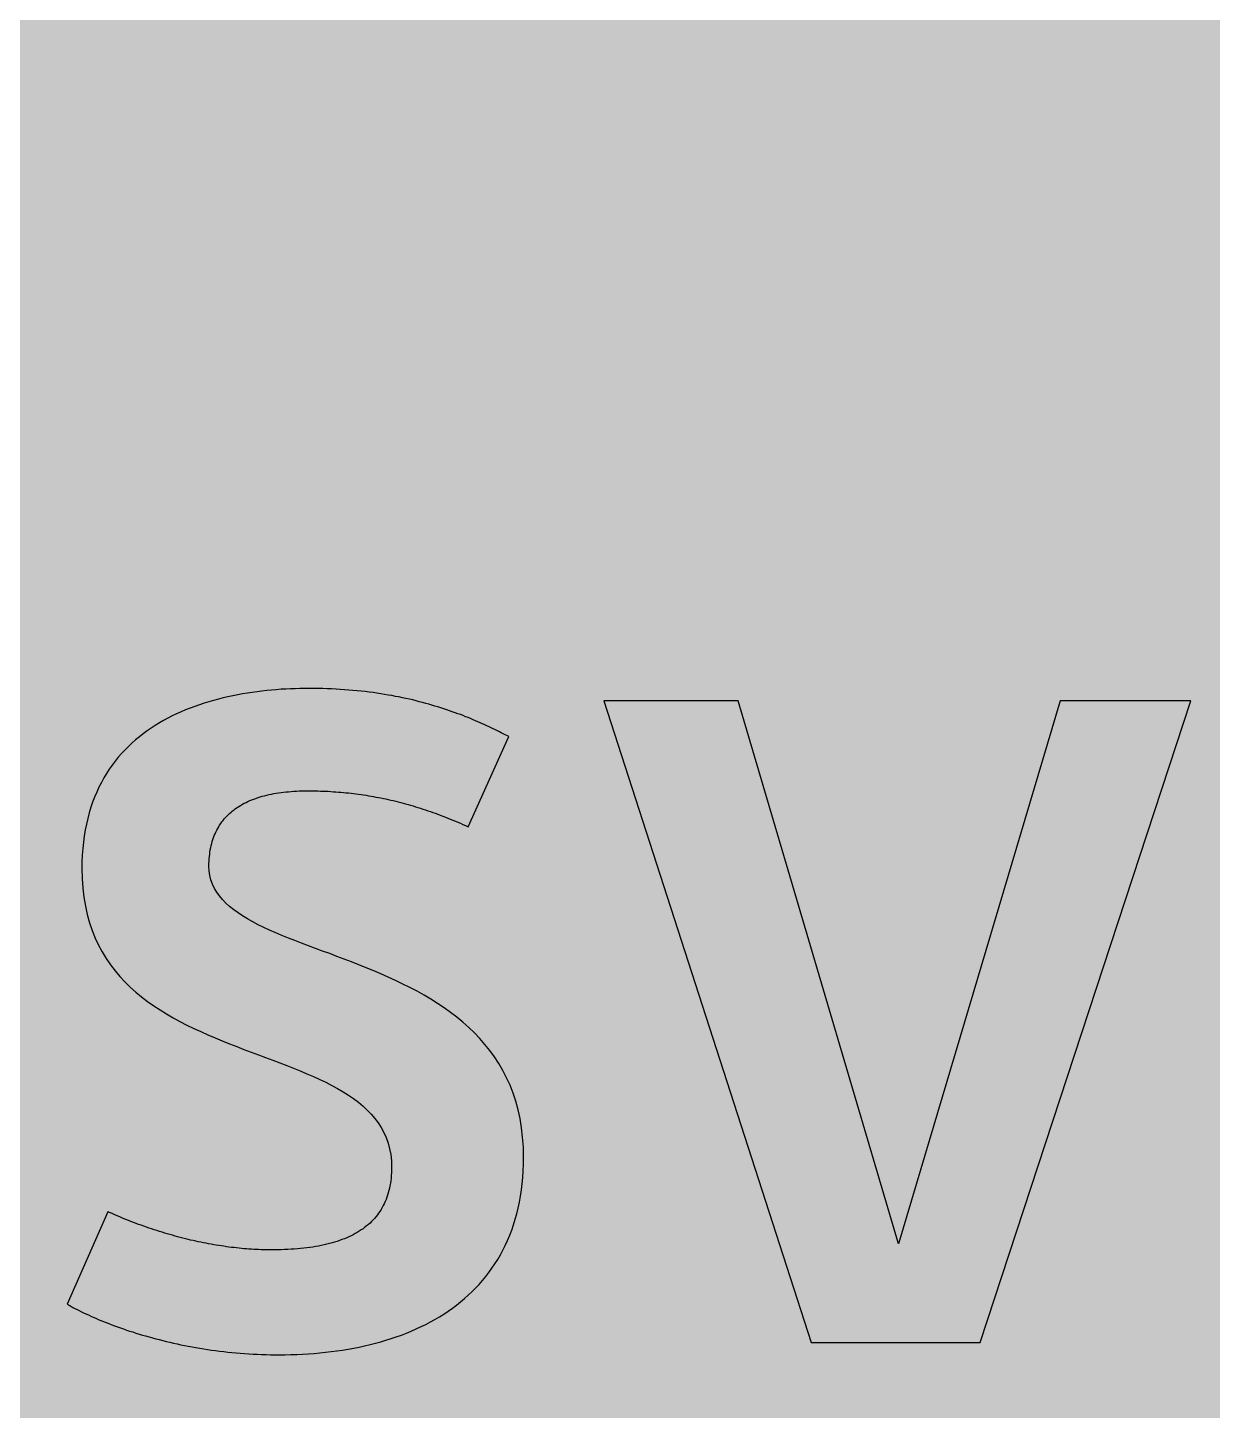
# Model space of a CAD drawing. Header units: millimetres. Extents: x 0 to 212, y 0 to 159.
# Drawn here: x 51.89 to 85.77, y 72.19 to 111.72 of the extents above; entities that cross this region are included whole.
import ezdxf

# ---------------------------------------------------------------- set-up
doc = ezdxf.new("R2010")
doc.units = ezdxf.units.MM

msp = doc.modelspace()

# ---------------------------------------------------------------- hatches: boundary and pattern name
for color, points in [(254, [(14.1633, 0.0536), (13.9878, 0.0533), (13.8125, 0.0559), (13.6373, 0.061), (13.462, 0.0686), (13.2893, 0.0787), (13.114, 0.0914), (12.9413, 0.1041), (12.7686, 0.1219), (12.5959, 0.1397), (12.4231, 0.16), (12.2504, 0.1829), (12.0777, 0.2057), (11.9075, 0.2337), (11.7373, 0.2616), (11.5672, 0.2921), (11.397, 0.3251), (11.2268, 0.3607), (11.0592, 0.3988), (10.8915, 0.4369), (10.7239, 0.4775), (10.5562, 0.5207), (10.3886, 0.5664), (10.2235, 0.6121), (10.0584, 0.6629), (9.8933, 0.7137), (9.7307, 0.7671), (9.5682, 0.8204), (9.4056, 0.8788), (9.2431, 0.9373), (9.083, 0.9982), (8.923, 1.0617), (8.763, 1.1252), (8.6055, 1.1938), (8.4455, 1.2624), (8.2906, 1.331), (8.1331, 1.4046), (7.9781, 1.4783), (7.8232, 1.5545), (7.6708, 1.6332), (7.5184, 1.7145), (7.366, 1.7958), (7.2161, 1.8796), (7.0663, 1.966), (6.919, 2.0523), (6.7716, 2.1438), (6.6243, 2.2352), (6.4795, 2.3266), (6.3348, 2.4232), (6.19, 2.5197), (6.0477, 2.6187), (5.908, 2.7178), (5.7683, 2.8194), (5.6286, 2.9235), (5.4915, 3.0302), (5.3543, 3.1369), (5.2197, 3.2461), (5.0851, 3.3579), (4.953, 3.4722), (4.8209, 3.5865), (4.6914, 3.7033), (4.5644, 3.8202), (4.4348, 3.9395), (4.3104, 4.0615), (4.1859, 4.1859), (4.0615, 4.3104), (3.9395, 4.4348), (3.8202, 4.5618), (3.7033, 4.6914), (3.5865, 4.8209), (3.4722, 4.953), (3.3579, 5.0851), (3.2487, 5.2197), (3.1369, 5.3543), (3.0302, 5.4915), (2.9235, 5.6286), (2.8194, 5.7683), (2.7178, 5.908), (2.6187, 6.0477), (2.5197, 6.19), (2.4232, 6.3348), (2.3266, 6.477), (2.2352, 6.6243), (2.1438, 6.7691), (2.0523, 6.919), (1.966, 7.0663), (1.8796, 7.2161), (1.7958, 7.366), (1.7145, 7.5184), (1.6332, 7.6708), (1.5545, 7.8232), (1.4783, 7.9781), (1.4046, 8.1331), (1.331, 8.2906), (1.2598, 8.4455), (1.1913, 8.603), (1.1252, 8.763), (1.0592, 8.923), (0.9982, 9.083), (0.9373, 9.2431), (0.8763, 9.4056), (0.8204, 9.5682), (0.7645, 9.7307), (0.7112, 9.8933), (0.6604, 10.0584), (0.6121, 10.2235), (0.5639, 10.3911), (0.5207, 10.5562), (0.4775, 10.7239), (0.4343, 10.8915), (0.3962, 11.0592), (0.3607, 11.2268), (0.3251, 11.397), (0.2921, 11.5672), (0.2616, 11.7373), (0.2311, 11.9075), (0.2057, 12.0802), (0.1803, 12.2504), (0.1575, 12.4231), (0.1372, 12.5959), (0.1194, 12.7686), (0.1041, 12.9413), (0.0889, 13.1166), (0.0787, 13.2893), (0.0686, 13.4645), (0.061, 13.6373), (0.0559, 13.8125), (0.0508, 13.9878), (0.0508, 14.163), (0.0522, 144.6925), (0.0508, 144.8664), (0.0559, 145.0416), (0.061, 145.2169), (0.0686, 145.3896), (0.0787, 145.5649), (0.0889, 145.7376), (0.1041, 145.9128), (0.1194, 146.0856), (0.1372, 146.2583), (0.1575, 146.431), (0.1803, 146.6037), (0.2057, 146.7739), (0.2311, 146.9466), (0.2616, 147.1168), (0.2921, 147.287), (0.3251, 147.4572), (0.3607, 147.6248), (0.3962, 147.795), (0.4343, 147.9626), (0.4775, 148.1303), (0.5207, 148.2979), (0.5639, 148.463), (0.6121, 148.6281), (0.6604, 148.7932), (0.7112, 148.9583), (0.7645, 149.1234), (0.8204, 149.286), (0.8763, 149.4485), (0.9373, 149.6111), (0.9982, 149.7711), (1.0592, 149.9311), (1.1252, 150.0911), (1.1913, 150.2486), (1.2598, 150.4061), (1.331, 150.5636), (1.4046, 150.7185), (1.4783, 150.876), (1.5545, 151.0284), (1.6332, 151.1833), (1.7145, 151.3357), (1.7958, 151.4856), (1.8796, 151.638), (1.966, 151.7879), (2.0523, 151.9352), (2.1438, 152.0825), (2.2352, 152.2298), (2.3266, 152.3746), (2.4232, 152.5194), (2.5197, 152.6616), (2.6187, 152.8039), (2.7178, 152.9461), (2.8194, 153.0858), (2.9235, 153.2255), (3.0302, 153.3627), (3.1369, 153.4973), (3.2487, 153.6344), (3.3579, 153.7665), (3.4722, 153.8986), (3.5865, 154.0307), (3.7033, 154.1602), (3.8202, 154.2898), (3.9395, 154.4168), (4.0615, 154.5438), (4.1859, 154.6682), (4.3104, 154.7901), (4.4348, 154.9121), (4.5644, 155.034), (4.6914, 155.1508), (4.8209, 155.2677), (4.953, 155.382), (5.0851, 155.4937), (5.2197, 155.6055), (5.3543, 155.7147), (5.4915, 155.8239), (5.6286, 155.9281), (5.7683, 156.0322), (5.908, 156.1338), (6.0477, 156.2354), (6.19, 156.3345), (6.3348, 156.431), (6.4795, 156.525), (6.6243, 156.6189), (6.7716, 156.7104), (6.919, 156.7993), (7.0663, 156.8882), (7.2161, 156.9745), (7.366, 157.0584), (7.5184, 157.1396), (7.6708, 157.2209), (7.8232, 157.2971), (7.9781, 157.3733), (8.1331, 157.4495), (8.2906, 157.5206), (8.4455, 157.5918), (8.6055, 157.6603), (8.763, 157.7289), (8.923, 157.7924), (9.083, 157.8559), (9.2431, 157.9169), (9.4056, 157.9753), (9.5682, 158.0337), (9.7307, 158.0871), (9.8933, 158.1404), (10.0584, 158.1912), (10.2235, 158.242), (10.3886, 158.2877), (10.5562, 158.3334), (10.7239, 158.3766), (10.8915, 158.4173), (11.0592, 158.4579), (11.2268, 158.4935), (11.397, 158.529), (11.5672, 158.562), (11.7373, 158.5925), (11.9075, 158.6205), (12.0777, 158.6484), (12.2504, 158.6713), (12.4231, 158.6941), (12.5959, 158.7144), (12.7686, 158.7322), (12.9413, 158.75), (13.114, 158.7627), (13.2893, 158.7754), (13.462, 158.7856), (13.6373, 158.7932), (13.8125, 158.7983), (13.9878, 158.8008), (14.163, 158.8033), (197.6078, 158.8036), (197.7822, 158.8008), (197.9574, 158.7983), (198.1327, 158.7932), (198.3054, 158.7856), (198.4807, 158.7754), (198.6534, 158.7627), (198.8287, 158.75), (199.0014, 158.7322), (199.1741, 158.7144), (199.3468, 158.6941), (199.5195, 158.6713), (199.6897, 158.6484), (199.8624, 158.6205), (200.0326, 158.5925), (200.2028, 158.562), (200.373, 158.529), (200.5432, 158.4935), (200.7108, 158.4579), (200.8784, 158.4173), (201.0461, 158.3766), (201.2137, 158.3334), (201.3788, 158.2877), (201.5465, 158.242), (201.7116, 158.1912), (201.8767, 158.1404), (202.0392, 158.0871), (202.2018, 158.0337), (202.3643, 157.9753), (202.5269, 157.9169), (202.6869, 157.8559), (202.8469, 157.7924), (203.007, 157.7289), (203.167, 157.6603), (203.3245, 157.5918), (203.4794, 157.5206), (203.6369, 157.4495), (203.7918, 157.3733), (203.9468, 157.2971), (204.0992, 157.2209), (204.2516, 157.1396), (204.404, 157.0584), (204.5538, 156.9745), (204.7037, 156.8882), (204.8535, 156.7993), (205.0009, 156.7104), (205.1456, 156.6189), (205.293, 156.525), (205.4352, 156.431), (205.58, 156.3345), (205.7222, 156.2354), (205.8619, 156.1338), (206.0016, 156.0322), (206.1413, 155.9281), (206.2785, 155.8239), (206.4156, 155.7147), (206.5503, 155.6055), (206.6849, 155.4937), (206.817, 155.382), (206.949, 155.2677), (207.0786, 155.1508), (207.2081, 155.034), (207.3351, 154.9121), (207.4596, 154.7901), (207.584, 154.6682), (207.7085, 154.5438), (207.8304, 154.4168), (207.9498, 154.2898), (208.0666, 154.1602), (208.1835, 154.0307), (208.2978, 153.8986), (208.4121, 153.7665), (208.5238, 153.6344), (208.6331, 153.4973), (208.7397, 153.3627), (208.8464, 153.2255), (208.9506, 153.0858), (209.0522, 152.9461), (209.1512, 152.8039), (209.2503, 152.6616), (209.3468, 152.5194), (209.4433, 152.3746), (209.5348, 152.2298), (209.6262, 152.0825), (209.7176, 151.9352), (209.804, 151.7879), (209.8904, 151.638), (209.9742, 151.4856), (210.0555, 151.3357), (210.1367, 151.1833), (210.2155, 151.0284), (210.2917, 150.876), (210.3653, 150.7185), (210.439, 150.5636), (210.5076, 150.4061), (210.5762, 150.2486), (210.6447, 150.0911), (210.7082, 149.9311), (210.7717, 149.7711), (210.8327, 149.6111), (210.8911, 149.4485), (210.9495, 149.286), (211.0029, 149.1234), (211.0562, 148.9583), (211.107, 148.7932), (211.1578, 148.6281), (211.2035, 148.463), (211.2493, 148.2979), (211.2924, 148.1303), (211.3331, 147.9626), (211.3712, 147.795), (211.4093, 147.6248), (211.4448, 147.4572), (211.4779, 147.287), (211.5083, 147.1168), (211.5363, 146.9466), (211.5642, 146.7739), (211.5871, 146.6037), (211.6099, 146.431), (211.6303, 146.2583), (211.648, 146.0856), (211.6658, 145.9128), (211.6785, 145.7376), (211.6912, 145.5649), (211.7014, 145.3896), (211.709, 145.2169), (211.7141, 145.0416), (211.7166, 144.8664), (211.7166, 144.6911), (211.7189, 14.1647), (211.7166, 13.9878), (211.7141, 13.8125), (211.709, 13.6373), (211.7014, 13.4645), (211.6912, 13.2893), (211.6785, 13.1166), (211.6658, 12.9413), (211.648, 12.7686), (211.6303, 12.5959), (211.6099, 12.4231), (211.5871, 12.2504), (211.5642, 12.0802), (211.5363, 11.9075), (211.5083, 11.7373), (211.4779, 11.5672), (211.4448, 11.397), (211.4093, 11.2268), (211.3712, 11.0592), (211.3331, 10.8915), (211.2924, 10.7239), (211.2493, 10.5562), (211.2035, 10.3911), (211.1578, 10.2235), (211.107, 10.0584), (211.0562, 9.8933), (211.0029, 9.7307), (210.9495, 9.5682), (210.8911, 9.4056), (210.8327, 9.2431), (210.7717, 9.083), (210.7082, 8.923), (210.6447, 8.763), (210.5762, 8.603), (210.5076, 8.4455), (210.439, 8.2906), (210.3653, 8.1331), (210.2917, 7.9781), (210.2155, 7.8232), (210.1367, 7.6708), (210.0555, 7.5184), (209.9742, 7.366), (209.8904, 7.2161), (209.804, 7.0663), (209.7176, 6.919), (209.6262, 6.7691), (209.5348, 6.6243), (209.4433, 6.477), (209.3468, 6.3348), (209.2503, 6.19), (209.1512, 6.0477), (209.0522, 5.908), (208.9506, 5.7683), (208.8464, 5.6286), (208.7397, 5.4915), (208.6331, 5.3543), (208.5238, 5.2197), (208.4121, 5.0851), (208.2978, 4.953), (208.1835, 4.8209), (208.0666, 4.6914), (207.9498, 4.5618), (207.8304, 4.4348), (207.7085, 4.3104), (207.584, 4.1859), (207.4596, 4.0615), (207.3351, 3.9395), (207.2081, 3.8202), (207.0786, 3.7033), (206.949, 3.5865), (206.817, 3.4722), (206.6849, 3.3579), (206.5503, 3.2461), (206.4156, 3.1369), (206.2785, 3.0302), (206.1413, 2.9235), (206.0016, 2.8194), (205.8619, 2.7178), (205.7222, 2.6187), (205.58, 2.5197), (205.4352, 2.4232), (205.293, 2.3266), (205.1456, 2.2352), (205.0009, 2.1438), (204.8535, 2.0523), (204.7037, 1.966), (204.5538, 1.8796), (204.404, 1.7958), (204.2516, 1.7145), (204.0992, 1.6332), (203.9468, 1.5545), (203.7918, 1.4783), (203.6369, 1.4046), (203.4794, 1.331), (203.3245, 1.2624), (203.167, 1.1938), (203.007, 1.1252), (202.8469, 1.0617), (202.6869, 0.9982), (202.5269, 0.9373), (202.3643, 0.8788), (202.2018, 0.8204), (202.0392, 0.7671), (201.8767, 0.7137), (201.7116, 0.6629), (201.5465, 0.6121), (201.3788, 0.5664), (201.2137, 0.5207), (201.0461, 0.4775), (200.8784, 0.4369), (200.7108, 0.3988), (200.5432, 0.3607), (200.373, 0.3251), (200.2028, 0.2921), (200.0326, 0.2616), (199.8624, 0.2337), (199.6897, 0.2057), (199.5195, 0.1829), (199.3468, 0.16), (199.1741, 0.1397), (199.0014, 0.1219), (198.8287, 0.1041), (198.6534, 0.0914), (198.4807, 0.0787), (198.3054, 0.0686), (198.1327, 0.061), (197.9574, 0.0559), (197.7822, 0.0533), (197.6069, 0.0533)]), (59, [(14.1633, 3.5814), (13.8887, 3.5839), (13.6169, 3.5941), (13.3477, 3.6119), (13.081, 3.6347), (12.8143, 3.6652), (12.5501, 3.7008), (12.2885, 3.7465), (12.0294, 3.7948), (11.7729, 3.8506), (11.5164, 3.9141), (11.2649, 3.9827), (11.016, 4.0564), (10.7671, 4.1351), (10.5232, 4.2215), (10.2819, 4.3129), (10.0432, 4.412), (9.8069, 4.5161), (9.5733, 4.6228), (9.3447, 4.7371), (9.1186, 4.8565), (8.8951, 4.9809), (8.6741, 5.113), (8.4582, 5.2476), (8.2448, 5.3873), (8.0366, 5.5321), (7.8308, 5.682), (7.6276, 5.8369), (7.4295, 5.9969), (7.2365, 6.1595), (7.046, 6.3297), (6.8605, 6.5024), (6.6777, 6.6802), (6.5024, 6.8605), (6.3271, 7.046), (6.1595, 7.2365), (5.9969, 7.432), (5.8369, 7.6302), (5.682, 7.8308), (5.5321, 8.0366), (5.3873, 8.2448), (5.2451, 8.4582), (5.1105, 8.6741), (4.9809, 8.8951), (4.8565, 9.1186), (4.7371, 9.3447), (4.6228, 9.5758), (4.5136, 9.8069), (4.4094, 10.0432), (4.3129, 10.2819), (4.2215, 10.5232), (4.1351, 10.7696), (4.0538, 11.016), (3.9802, 11.2649), (3.9116, 11.5189), (3.8506, 11.7729), (3.7948, 12.0294), (3.744, 12.2911), (3.7008, 12.5527), (3.6627, 12.8143), (3.6322, 13.081), (3.6093, 13.3502), (3.5916, 13.6195), (3.5814, 13.8913), (3.5789, 14.163), (3.58, 144.6925), (3.5814, 144.9654), (3.5916, 145.2347), (3.6093, 145.5064), (3.6322, 145.7731), (3.6627, 146.0398), (3.7008, 146.304), (3.744, 146.5656), (3.7948, 146.8247), (3.8506, 147.0812), (3.9116, 147.3352), (3.9802, 147.5892), (4.0538, 147.8382), (4.1351, 148.0845), (4.2215, 148.3309), (4.3129, 148.5722), (4.4094, 148.811), (4.5136, 149.0472), (4.6228, 149.2783), (4.7371, 149.5095), (4.8565, 149.7355), (4.9809, 149.9591), (5.1105, 150.1775), (5.2451, 150.3959), (5.3873, 150.6093), (5.5321, 150.8176), (5.682, 151.0233), (5.8369, 151.224), (5.9969, 151.4221), (6.1595, 151.6177), (6.3271, 151.8056), (6.5024, 151.9936), (6.6777, 152.1739), (6.8605, 152.3517), (7.046, 152.5245), (7.2365, 152.6946), (7.4295, 152.8572), (7.6276, 153.0172), (7.8308, 153.1722), (8.0366, 153.322), (8.2448, 153.4668), (8.4582, 153.6065), (8.6741, 153.7411), (8.8951, 153.8732), (9.1186, 153.9977), (9.3447, 154.117), (9.5733, 154.2313), (9.8069, 154.3406), (10.0432, 154.4422), (10.2819, 154.5412), (10.5232, 154.6327), (10.7671, 154.719), (11.016, 154.7978), (11.2649, 154.874), (11.5164, 154.9425), (11.7729, 155.0035), (12.0294, 155.0594), (12.2885, 155.1102), (12.5501, 155.1534), (12.8143, 155.1889), (13.081, 155.2194), (13.3477, 155.2448), (13.6169, 155.26), (13.8887, 155.2702), (14.163, 155.2753), (197.6078, 155.2758), (197.8787, 155.2702), (198.1505, 155.26), (198.4197, 155.2448), (198.689, 155.2194), (198.9557, 155.1889), (199.2173, 155.1534), (199.4789, 155.1102), (199.7405, 155.0594), (199.9971, 155.0035), (200.2511, 154.9425), (200.5051, 154.874), (200.754, 154.7978), (201.0004, 154.719), (201.2467, 154.6327), (201.488, 154.5412), (201.7268, 154.4422), (201.963, 154.3406), (202.1942, 154.2313), (202.4253, 154.117), (202.6514, 153.9977), (202.8749, 153.8732), (203.0959, 153.7411), (203.3118, 153.6065), (203.5251, 153.4668), (203.7334, 153.322), (203.9391, 153.1722), (204.1398, 153.0172), (204.3379, 152.8572), (204.5335, 152.6946), (204.724, 152.5245), (204.9094, 152.3517), (205.0898, 152.1739), (205.2676, 151.9936), (205.4403, 151.8056), (205.6105, 151.6177), (205.773, 151.4221), (205.933, 151.224), (206.088, 151.0233), (206.2378, 150.8176), (206.3826, 150.6093), (206.5223, 150.3959), (206.6569, 150.1775), (206.789, 149.9591), (206.9135, 149.7355), (207.0329, 149.5095), (207.1472, 149.2783), (207.2538, 149.0472), (207.358, 148.811), (207.457, 148.5722), (207.5485, 148.3309), (207.6348, 148.0845), (207.7136, 147.8382), (207.7872, 147.5892), (207.8558, 147.3352), (207.9193, 147.0812), (207.9752, 146.8247), (208.0235, 146.5656), (208.0692, 146.304), (208.1047, 146.0398), (208.1352, 145.7731), (208.1581, 145.5064), (208.1759, 145.2347), (208.186, 144.9654), (208.1911, 144.6911), (208.1911, 14.1647), (208.186, 13.8913), (208.1759, 13.6195), (208.1581, 13.3502), (208.1352, 13.081), (208.1047, 12.8143), (208.0692, 12.5527), (208.0235, 12.2911), (207.9752, 12.0294), (207.9193, 11.7729), (207.8558, 11.5189), (207.7872, 11.2649), (207.7136, 11.016), (207.6348, 10.7696), (207.5485, 10.5232), (207.457, 10.2819), (207.358, 10.0432), (207.2538, 9.8069), (207.1472, 9.5758), (207.0329, 9.3447), (206.9135, 9.1186), (206.789, 8.8951), (206.6569, 8.6741), (206.5223, 8.4582), (206.3826, 8.2448), (206.2378, 8.0366), (206.088, 7.8308), (205.933, 7.6302), (205.773, 7.432), (205.6105, 7.2365), (205.4403, 7.046), (205.2676, 6.8605), (205.0898, 6.6802), (204.9094, 6.5024), (204.724, 6.3297), (204.5335, 6.1595), (204.3379, 5.9969), (204.1398, 5.8369), (203.9391, 5.682), (203.7334, 5.5321), (203.5251, 5.3873), (203.3118, 5.2476), (203.0959, 5.113), (202.8749, 4.9809), (202.6514, 4.8565), (202.4253, 4.7371), (202.1942, 4.6228), (201.963, 4.5161), (201.7268, 4.412), (201.488, 4.3129), (201.2467, 4.2215), (201.0004, 4.1351), (200.754, 4.0564), (200.5051, 3.9827), (200.2511, 3.9141), (199.9971, 3.8506), (199.7405, 3.7948), (199.4789, 3.7465), (199.2173, 3.7008), (198.9557, 3.6652), (198.689, 3.6347), (198.4197, 3.6119), (198.1505, 3.5941), (197.8787, 3.5839), (197.6069, 3.5789)]), (254, [(14.1633, 8.8731), (14.0259, 8.8748), (13.8887, 8.8798), (13.7541, 8.8875), (13.622, 8.9002), (13.4874, 8.9154), (13.3553, 8.9332), (13.2258, 8.9535), (13.0962, 8.9789), (12.9667, 9.0068), (12.8397, 9.0373), (12.7127, 9.0729), (12.5882, 9.1084), (12.4663, 9.1491), (12.3419, 9.1923), (12.2225, 9.238), (12.1031, 9.2888), (11.9837, 9.3396), (11.8694, 9.3929), (11.7526, 9.4513), (11.6408, 9.5098), (11.5291, 9.5733), (11.4198, 9.6368), (11.3106, 9.7053), (11.2039, 9.7765), (11.0998, 9.8476), (10.9957, 9.9238), (10.8966, 10), (10.7975, 10.0787), (10.6985, 10.1625), (10.6045, 10.2464), (10.5105, 10.3327), (10.4216, 10.4216), (10.3327, 10.5131), (10.2464, 10.6045), (10.16, 10.701), (10.0787, 10.7975), (10, 10.8966), (9.9212, 10.9982), (9.8476, 11.0998), (9.7739, 11.2039), (9.7053, 11.3106), (9.6368, 11.4198), (9.5707, 11.5291), (9.5098, 11.6408), (9.4488, 11.7551), (9.3929, 11.8694), (9.337, 11.9863), (9.2862, 12.1031), (9.238, 12.2225), (9.1923, 12.3444), (9.1491, 12.4663), (9.1084, 12.5908), (9.0703, 12.7152), (9.0373, 12.8397), (9.0068, 12.9692), (8.9789, 13.0962), (8.9535, 13.2258), (8.9306, 13.3579), (8.9129, 13.4899), (8.8976, 13.622), (8.8849, 13.7566), (8.8773, 13.8913), (8.8722, 14.0259), (8.8697, 14.163), (8.8717, 144.6925), (8.8722, 144.8283), (8.8773, 144.9629), (8.8849, 145.0975), (8.8976, 145.2321), (8.9129, 145.3642), (8.9306, 145.4963), (8.9535, 145.6284), (8.9789, 145.7579), (9.0068, 145.8849), (9.0373, 146.0144), (9.0703, 146.1389), (9.1084, 146.2634), (9.1491, 146.3878), (9.1923, 146.5097), (9.238, 146.6317), (9.2862, 146.751), (9.337, 146.8679), (9.3929, 146.9847), (9.4488, 147.099), (9.5098, 147.2133), (9.5707, 147.3251), (9.6368, 147.4343), (9.7053, 147.5435), (9.7739, 147.6502), (9.8476, 147.7543), (9.9212, 147.8559), (10, 147.9575), (10.0787, 148.0566), (10.16, 148.1531), (10.2464, 148.2496), (10.3327, 148.3411), (10.4216, 148.4325), (10.5105, 148.5214), (10.6045, 148.6078), (10.6985, 148.6916), (10.7975, 148.7754), (10.8966, 148.8542), (10.9957, 148.9304), (11.0998, 149.0066), (11.2039, 149.0777), (11.3106, 149.1488), (11.4198, 149.2174), (11.5291, 149.2809), (11.6408, 149.3444), (11.7526, 149.4028), (11.8694, 149.4612), (11.9837, 149.5146), (12.1031, 149.5679), (12.2225, 149.6162), (12.3419, 149.6619), (12.4663, 149.7051), (12.5882, 149.7457), (12.7127, 149.7813), (12.8397, 149.8168), (12.9667, 149.8473), (13.0962, 149.8752), (13.2258, 149.9006), (13.3553, 149.921), (13.4874, 149.9413), (13.622, 149.9565), (13.7541, 149.9667), (13.8887, 149.9768), (14.0259, 149.9819), (14.163, 149.9819), (197.6078, 149.9842), (197.7441, 149.9819), (197.8787, 149.9768), (198.0133, 149.9667), (198.1479, 149.9565), (198.28, 149.9413), (198.4121, 149.921), (198.5442, 149.9006), (198.6737, 149.8752), (198.8007, 149.8473), (198.9303, 149.8168), (199.0547, 149.7813), (199.1792, 149.7457), (199.3036, 149.7051), (199.4256, 149.6619), (199.5475, 149.6162), (199.6669, 149.5679), (199.7837, 149.5146), (199.9005, 149.4612), (200.0148, 149.4028), (200.1291, 149.3444), (200.2409, 149.2809), (200.3501, 149.2174), (200.4593, 149.1488), (200.566, 149.0777), (200.6702, 149.0066), (200.7718, 148.9304), (200.8734, 148.8542), (200.9724, 148.7754), (201.0689, 148.6916), (201.1655, 148.6078), (201.2569, 148.5214), (201.3483, 148.4325), (201.4372, 148.3411), (201.5236, 148.2496), (201.6074, 148.1531), (201.6912, 148.0566), (201.77, 147.9575), (201.8462, 147.8559), (201.9224, 147.7543), (201.9935, 147.6502), (202.0646, 147.5435), (202.1332, 147.4343), (202.1967, 147.3251), (202.2602, 147.2133), (202.3186, 147.099), (202.377, 146.9847), (202.4304, 146.8679), (202.4812, 146.751), (202.532, 146.6317), (202.5777, 146.5097), (202.6209, 146.3878), (202.6615, 146.2634), (202.6971, 146.1389), (202.7326, 146.0144), (202.7631, 145.8849), (202.7911, 145.7579), (202.8165, 145.6284), (202.8368, 145.4963), (202.8546, 145.3642), (202.8698, 145.2321), (202.8825, 145.0975), (202.8901, 144.9629), (202.8952, 144.8283), (202.8977, 144.6911), (202.8994, 14.1647), (202.8952, 14.0259), (202.8901, 13.8913), (202.8825, 13.7566), (202.8698, 13.622), (202.8546, 13.4899), (202.8368, 13.3579), (202.8165, 13.2258), (202.7911, 13.0962), (202.7631, 12.9692), (202.7326, 12.8397), (202.6971, 12.7152), (202.6615, 12.5908), (202.6209, 12.4663), (202.5777, 12.3444), (202.532, 12.2225), (202.4812, 12.1031), (202.4304, 11.9863), (202.377, 11.8694), (202.3186, 11.7551), (202.2602, 11.6408), (202.1967, 11.5291), (202.1332, 11.4198), (202.0646, 11.3106), (201.9935, 11.2039), (201.9224, 11.0998), (201.8462, 10.9982), (201.77, 10.8966), (201.6912, 10.7975), (201.6074, 10.701), (201.5236, 10.6045), (201.4372, 10.5131), (201.3483, 10.4216), (201.2569, 10.3327), (201.1655, 10.2464), (201.0689, 10.1625), (200.9724, 10.0787), (200.8734, 10), (200.7718, 9.9238), (200.6702, 9.8476), (200.566, 9.7765), (200.4593, 9.7053), (200.3501, 9.6368), (200.2409, 9.5733), (200.1291, 9.5098), (200.0148, 9.4513), (199.9005, 9.3929), (199.7837, 9.3396), (199.6669, 9.2888), (199.5475, 9.238), (199.4256, 9.1923), (199.3036, 9.1491), (199.1792, 9.1084), (199.0547, 9.0729), (198.9303, 9.0373), (198.8007, 9.0068), (198.6737, 8.9789), (198.5442, 8.9535), (198.4121, 8.9332), (198.28, 8.9154), (198.1479, 8.9002), (198.0133, 8.8875), (197.8787, 8.8798), (197.7441, 8.8748), (197.6069, 8.8722)]), (59, [(59.0903, 73.7842), (59.2557, 73.7845), (59.4233, 73.787), (59.5884, 73.7921), (59.7535, 73.7997), (59.9211, 73.8099), (60.0837, 73.8226), (60.2488, 73.8353), (60.4114, 73.853), (60.5739, 73.8734), (60.7365, 73.8937), (60.8965, 73.9165), (61.0565, 73.9445), (61.2165, 73.9724), (61.374, 74.0029), (61.529, 74.0385), (61.6839, 74.074), (61.8363, 74.1121), (61.9887, 74.1553), (62.1386, 74.1985), (62.2884, 74.2467), (62.4357, 74.295), (62.5805, 74.3483), (62.7228, 74.4042), (62.865, 74.4626), (63.0047, 74.5236), (63.1419, 74.5871), (63.2765, 74.6531), (63.4111, 74.7217), (63.5406, 74.7954), (63.6702, 74.8716), (63.7946, 74.9478), (63.9191, 75.0316), (64.0385, 75.1154), (64.1579, 75.2018), (64.2722, 75.2932), (64.3839, 75.3872), (64.4931, 75.4837), (64.5998, 75.5853), (64.704, 75.6895), (64.803, 75.7961), (64.9021, 75.9054), (64.9935, 76.0197), (65.085, 76.1365), (65.1713, 76.2584), (65.2551, 76.3803), (65.3364, 76.5099), (65.4126, 76.6394), (65.4837, 76.774), (65.5523, 76.9112), (65.6184, 77.0534), (65.6793, 77.1982), (65.7352, 77.3481), (65.7885, 77.5005), (65.8368, 77.6554), (65.88, 77.8154), (65.9206, 77.978), (65.9562, 78.1456), (65.9867, 78.3184), (66.0121, 78.4936), (66.0349, 78.6714), (66.0527, 78.8543), (66.0654, 79.0423), (66.073, 79.2328), (66.0756, 79.4283), (66.0679, 79.7204), (66.0476, 80.0024), (66.0171, 80.2716), (65.974, 80.5332), (65.9181, 80.7872), (65.852, 81.0285), (65.7758, 81.2622), (65.6869, 81.4857), (65.5904, 81.7016), (65.4837, 81.9074), (65.3694, 82.1055), (65.245, 82.296), (65.1129, 82.4789), (64.9707, 82.6541), (64.8233, 82.8243), (64.6684, 82.9843), (64.5084, 83.1393), (64.3407, 83.2891), (64.1655, 83.4314), (63.9877, 83.5685), (63.8048, 83.6981), (63.6168, 83.8251), (63.4238, 83.9445), (63.2282, 84.0613), (63.0276, 84.1731), (62.8269, 84.2797), (62.6212, 84.3813), (62.4154, 84.4829), (62.2071, 84.5769), (61.9963, 84.6709), (61.788, 84.7598), (61.5772, 84.8462), (61.3664, 84.93), (61.1556, 85.0138), (60.9448, 85.0925), (60.7365, 85.1713), (60.5307, 85.25), (60.325, 85.3237), (60.1243, 85.3999), (59.9237, 85.4735), (59.7281, 85.5497), (59.5376, 85.6234), (59.3496, 85.6971), (59.1642, 85.7707), (58.9864, 85.8469), (58.8137, 85.9231), (58.6461, 85.9993), (58.4835, 86.0781), (58.3286, 86.1593), (58.1812, 86.2432), (58.0415, 86.327), (57.9095, 86.4133), (57.785, 86.5048), (57.6682, 86.5962), (57.5615, 86.6927), (57.465, 86.7943), (57.3786, 86.8985), (57.2999, 87.0052), (57.2338, 87.1169), (57.1805, 87.2338), (57.1348, 87.3557), (57.1043, 87.4827), (57.084, 87.6148), (57.0789, 87.7519), (57.0789, 87.823), (57.0814, 87.8916), (57.0865, 87.9602), (57.0916, 88.0262), (57.0992, 88.0923), (57.1068, 88.1558), (57.117, 88.2193), (57.1297, 88.2802), (57.1424, 88.3412), (57.1576, 88.3996), (57.1729, 88.458), (57.1906, 88.5139), (57.211, 88.5698), (57.2313, 88.6231), (57.2516, 88.6765), (57.277, 88.7273), (57.3024, 88.7781), (57.3278, 88.8289), (57.3557, 88.8771), (57.3837, 88.9229), (57.4142, 88.9686), (57.4472, 89.0143), (57.4802, 89.0575), (57.5158, 89.1007), (57.5513, 89.1413), (57.5894, 89.1819), (57.6275, 89.22), (57.6682, 89.2581), (57.7088, 89.2937), (57.752, 89.3293), (57.7952, 89.3648), (57.8409, 89.3978), (57.8866, 89.4283), (57.9349, 89.4613), (57.9831, 89.4893), (58.0339, 89.5198), (58.0873, 89.5477), (58.1381, 89.5731), (58.1914, 89.5985), (58.2473, 89.6239), (58.3032, 89.6468), (58.3616, 89.6696), (58.42, 89.6899), (58.481, 89.7103), (58.5394, 89.7306), (58.6029, 89.7484), (58.6664, 89.7661), (58.7299, 89.7814), (58.7959, 89.7966), (58.862, 89.8119), (58.9305, 89.8246), (58.9991, 89.8347), (59.0677, 89.8474), (59.1388, 89.8576), (59.2099, 89.8652), (59.2836, 89.8754), (59.3573, 89.8804), (59.4309, 89.8881), (59.5071, 89.8931), (59.5833, 89.8982), (59.6621, 89.9008), (59.7408, 89.9033), (59.8195, 89.9033), (59.9008, 89.9033), (59.9745, 89.9033), (60.0481, 89.9033), (60.1243, 89.9033), (60.198, 89.9008), (60.2691, 89.8982), (60.3428, 89.8957), (60.4164, 89.8931), (60.4901, 89.8906), (60.5638, 89.8855), (60.6349, 89.8804), (60.7085, 89.8754), (60.7797, 89.8703), (60.8533, 89.8652), (60.9244, 89.8576), (60.9956, 89.85), (61.0692, 89.8449), (61.1403, 89.8347), (61.2115, 89.8271), (61.2826, 89.8195), (61.3562, 89.8093), (61.4274, 89.7992), (61.4985, 89.789), (61.5696, 89.7788), (61.6407, 89.7661), (61.7118, 89.7534), (61.783, 89.7433), (61.8515, 89.728), (61.9227, 89.7153), (61.9938, 89.7026), (62.0649, 89.6874), (62.136, 89.6722), (62.2071, 89.6569), (62.2783, 89.6417), (62.3468, 89.6239), (62.418, 89.6087), (62.4891, 89.5909), (62.5602, 89.5731), (62.6313, 89.5528), (62.6999, 89.535), (62.771, 89.5147), (62.8421, 89.4944), (62.9133, 89.474), (62.9844, 89.4512), (63.0555, 89.4309), (63.1266, 89.408), (63.1952, 89.3851), (63.2663, 89.3623), (63.3374, 89.3369), (63.4086, 89.314), (63.4797, 89.2886), (63.5508, 89.2632), (63.6219, 89.2378), (63.693, 89.2099), (63.7667, 89.1819), (63.8378, 89.154), (63.9089, 89.1261), (63.9801, 89.0981), (64.0537, 89.0676), (64.1248, 89.0397), (64.196, 89.0092), (64.2696, 88.9762), (64.3407, 88.9457), (64.4144, 88.9127), (64.4881, 88.8797), (65.6527, 91.4573), (65.6006, 91.4832), (65.5472, 91.5086), (65.4939, 91.5365), (65.438, 91.5645), (65.3821, 91.5924), (65.3263, 91.6203), (65.2678, 91.6483), (65.2094, 91.6762), (65.1485, 91.7067), (65.0875, 91.7346), (65.0265, 91.7626), (64.963, 91.7931), (64.897, 91.821), (64.8335, 91.8515), (64.7649, 91.8794), (64.6989, 91.9099), (64.6303, 91.9378), (64.5592, 91.9683), (64.4881, 91.9963), (64.4169, 92.0242), (64.3433, 92.0547), (64.2671, 92.0826), (64.1934, 92.1106), (64.1147, 92.1385), (64.0359, 92.1664), (63.9572, 92.1944), (63.8759, 92.2223), (63.7946, 92.2503), (63.7108, 92.2782), (63.627, 92.3036), (63.5406, 92.329), (63.4543, 92.3569), (63.3654, 92.3823), (63.2765, 92.4052), (63.185, 92.4306), (63.0936, 92.4535), (62.9996, 92.4789), (62.9056, 92.5017), (62.8091, 92.5246), (62.7101, 92.5449), (62.611, 92.5678), (62.5119, 92.5881), (62.4103, 92.6059), (62.3062, 92.6262), (62.2021, 92.644), (62.0954, 92.6617), (61.9887, 92.6795), (61.8795, 92.6973), (61.7703, 92.7125), (61.6585, 92.7252), (61.5442, 92.7405), (61.4299, 92.7532), (61.3131, 92.7659), (61.1962, 92.776), (61.0768, 92.7862), (60.9575, 92.7964), (60.833, 92.804), (60.7111, 92.8116), (60.5841, 92.8167), (60.4571, 92.8218), (60.3301, 92.8268), (60.2005, 92.8294), (60.0685, 92.8319), (59.9338, 92.8319), (59.8043, 92.8319), (59.6748, 92.8294), (59.5427, 92.8243), (59.4081, 92.8192), (59.2734, 92.8141), (59.1388, 92.8065), (59.0042, 92.7964), (58.867, 92.7837), (58.7299, 92.771), (58.5902, 92.7557), (58.453, 92.7379), (58.3159, 92.7202), (58.1762, 92.6973), (58.0365, 92.6744), (57.8993, 92.649), (57.7596, 92.6211), (57.6224, 92.5932), (57.4853, 92.5601), (57.3481, 92.5271), (57.211, 92.489), (57.0738, 92.4509), (56.9392, 92.4103), (56.8071, 92.3646), (56.6725, 92.3188), (56.5404, 92.268), (56.4109, 92.2172), (56.2813, 92.1614), (56.1518, 92.1055), (56.0273, 92.0445), (55.9029, 91.981), (55.7784, 91.9124), (55.659, 91.8439), (55.5396, 91.7702), (55.4228, 91.6965), (55.3085, 91.6178), (55.1967, 91.534), (55.0875, 91.4476), (54.9783, 91.3587), (54.8742, 91.2673), (54.7726, 91.1708), (54.6735, 91.0717), (54.5795, 90.9701), (54.4855, 90.8634), (54.3966, 90.7517), (54.3103, 90.6374), (54.2265, 90.5205), (54.1477, 90.3986), (54.0715, 90.2716), (54.0004, 90.1421), (53.9318, 90.01), (53.8683, 89.8703), (53.8074, 89.728), (53.7515, 89.5833), (53.7007, 89.4334), (53.6524, 89.2785), (53.6118, 89.1184), (53.5737, 88.9559), (53.5381, 88.7857), (53.5102, 88.613), (53.4873, 88.4377), (53.4695, 88.2548), (53.4543, 88.0694), (53.4467, 87.8789), (53.4441, 87.6808), (53.4518, 87.3963), (53.4695, 87.122), (53.5, 86.8604), (53.5432, 86.6064), (53.5991, 86.3651), (53.6626, 86.1314), (53.7388, 85.9104), (53.8251, 85.6971), (53.9217, 85.4939), (54.0258, 85.2983), (54.1401, 85.1103), (54.262, 84.9325), (54.3916, 84.7623), (54.5313, 84.5998), (54.676, 84.4423), (54.8284, 84.2924), (54.9859, 84.1502), (55.151, 84.0156), (55.3237, 83.8835), (55.499, 83.759), (55.6793, 83.6397), (55.8648, 83.5254), (56.0527, 83.4161), (56.2458, 83.312), (56.4413, 83.2104), (56.642, 83.1139), (56.8427, 83.0199), (57.0459, 82.9285), (57.2516, 82.8421), (57.4573, 82.7557), (57.6656, 82.6745), (57.8714, 82.5932), (58.0796, 82.5119), (58.2879, 82.4357), (58.4937, 82.357), (58.6994, 82.2808), (58.9026, 82.2046), (59.1033, 82.1284), (59.3014, 82.0522), (59.497, 81.976), (59.69, 81.8972), (59.8805, 81.8185), (60.0659, 81.7372), (60.2463, 81.6559), (60.4215, 81.5721), (60.5917, 81.4832), (60.7568, 81.3943), (60.9168, 81.3029), (61.0692, 81.2063), (61.214, 81.1047), (61.3512, 81.0006), (61.4832, 80.8939), (61.6052, 80.7796), (61.7195, 80.6628), (61.8236, 80.5409), (61.9201, 80.4113), (62.0065, 80.2767), (62.0801, 80.137), (62.1462, 79.9897), (62.1995, 79.8347), (62.2427, 79.6747), (62.2757, 79.5045), (62.2935, 79.3293), (62.3011, 79.1439), (62.2986, 79.0651), (62.296, 78.9864), (62.291, 78.9076), (62.2859, 78.834), (62.2757, 78.7603), (62.2656, 78.6867), (62.2529, 78.6155), (62.2402, 78.547), (62.2249, 78.4784), (62.2071, 78.4123), (62.1868, 78.3488), (62.164, 78.2853), (62.1411, 78.2218), (62.1182, 78.1634), (62.0903, 78.1025), (62.0624, 78.0466), (62.0319, 77.9907), (62.0014, 77.9348), (61.9658, 77.8815), (61.9303, 77.8307), (61.8947, 77.7799), (61.8566, 77.7316), (61.816, 77.6834), (61.7728, 77.6376), (61.7296, 77.5919), (61.6839, 77.5487), (61.6382, 77.5056), (61.5874, 77.4649), (61.5391, 77.4268), (61.4858, 77.3862), (61.4324, 77.3506), (61.3766, 77.3151), (61.3207, 77.2795), (61.2623, 77.2465), (61.2038, 77.216), (61.1429, 77.183), (61.0794, 77.155), (61.0159, 77.1271), (60.9498, 77.0992), (60.8813, 77.0738), (60.8127, 77.0484), (60.7416, 77.0255), (60.6704, 77.0026), (60.5968, 76.9823), (60.5231, 76.962), (60.4469, 76.9417), (60.3682, 76.9239), (60.2894, 76.9087), (60.2107, 76.8909), (60.1269, 76.8782), (60.0456, 76.8629), (59.9592, 76.8502), (59.8754, 76.8401), (59.7865, 76.8299), (59.6976, 76.8198), (59.6087, 76.8121), (59.5173, 76.8045), (59.4258, 76.7994), (59.3319, 76.7944), (59.2353, 76.7893), (59.1388, 76.7867), (59.0423, 76.7842), (58.9432, 76.7817), (58.8416, 76.7817), (58.7756, 76.7817), (58.707, 76.7817), (58.6384, 76.7842), (58.5699, 76.7867), (58.4987, 76.7893), (58.4302, 76.7918), (58.3616, 76.7944), (58.2905, 76.7994), (58.2193, 76.8045), (58.1508, 76.8096), (58.0796, 76.8147), (58.0085, 76.8223), (57.9374, 76.8299), (57.8663, 76.8375), (57.7952, 76.8452), (57.7215, 76.8528), (57.6504, 76.8629), (57.5793, 76.8731), (57.5056, 76.8833), (57.4345, 76.8934), (57.3608, 76.9036), (57.2872, 76.9163), (57.216, 76.929), (57.1424, 76.9417), (57.0687, 76.9544), (56.9951, 76.9696), (56.9214, 76.9823), (56.8477, 76.9976), (56.7741, 77.0128), (56.7004, 77.0306), (56.6268, 77.0458), (56.5531, 77.0636), (56.4794, 77.0814), (56.4058, 77.0992), (56.3321, 77.1169), (56.2559, 77.1373), (56.1823, 77.1576), (56.1086, 77.1754), (56.0349, 77.1982), (55.9587, 77.2185), (55.8851, 77.2389), (55.8114, 77.2617), (55.7352, 77.2846), (55.6616, 77.3074), (55.5879, 77.3328), (55.5142, 77.3557), (55.438, 77.3811), (55.3644, 77.4065), (55.2907, 77.4319), (55.2171, 77.4573), (55.1409, 77.4852), (55.0672, 77.5106), (54.9935, 77.5386), (54.9199, 77.5665), (54.8462, 77.5945), (54.7726, 77.6249), (54.6989, 77.6529), (54.6252, 77.6834), (54.5516, 77.7138), (54.4779, 77.7443), (54.4043, 77.7773), (54.3306, 77.8078), (54.2595, 77.8408), (54.1858, 77.8739), (53.0229, 75.2295), (53.0758, 75.1992), (53.1317, 75.1688), (53.1876, 75.1383), (53.246, 75.1078), (53.307, 75.0773), (53.3679, 75.0468), (53.4314, 75.0138), (53.4949, 74.9833), (53.561, 74.9529), (53.6296, 74.9224), (53.6981, 74.8894), (53.7667, 74.8589), (53.8404, 74.8284), (53.914, 74.7954), (53.9877, 74.7649), (54.0639, 74.7344), (54.1401, 74.7039), (54.2188, 74.6735), (54.3001, 74.643), (54.3814, 74.6125), (54.4652, 74.582), (54.549, 74.5515), (54.6354, 74.5211), (54.7218, 74.4906), (54.8081, 74.4626), (54.8996, 74.4347), (54.9885, 74.4042), (55.0799, 74.3763), (55.1739, 74.3483), (55.2679, 74.3204), (55.3644, 74.295), (55.4609, 74.2671), (55.5574, 74.2417), (55.6565, 74.2163), (55.7555, 74.1909), (55.8571, 74.1655), (55.9587, 74.1426), (56.0629, 74.1172), (56.167, 74.0943), (56.2737, 74.0715), (56.3804, 74.0512), (56.4871, 74.0308), (56.5963, 74.0105), (56.7055, 73.9902), (56.8173, 73.9724), (56.929, 73.9521), (57.0408, 73.9369), (57.1551, 73.9191), (57.2694, 73.9038), (57.3837, 73.8886), (57.5005, 73.8759), (57.6174, 73.8607), (57.7342, 73.8505), (57.8536, 73.8378), (57.973, 73.8276), (58.0949, 73.82), (58.2168, 73.8099), (58.3387, 73.8022), (58.4606, 73.7972), (58.5851, 73.7921), (58.7096, 73.787), (58.8366, 73.7845), (58.961, 73.7845), (59.088, 73.7819)]), (59, [(85.1598, 92.48), (81.4215, 92.48), (76.7994, 76.9592), (72.2133, 92.48), (68.3687, 92.48), (74.2957, 74.137), (79.1284, 74.137)])]:
    msp.add_hatch(color=color).paths.add_polyline_path(points)

# ---------------------------------------------------------------- linework, layer by layer
at = {"color": 59}
for points in [[(59.0903, 73.7842), (59.2557, 73.7845), (59.4233, 73.787), (59.5884, 73.7921), (59.7535, 73.7997), (59.9211, 73.8099), (60.0837, 73.8226), (60.2488, 73.8353), (60.4114, 73.853), (60.5739, 73.8734), (60.7365, 73.8937), (60.8965, 73.9165), (61.0565, 73.9445), (61.2165, 73.9724), (61.374, 74.0029), (61.529, 74.0385), (61.6839, 74.074), (61.8363, 74.1121), (61.9887, 74.1553), (62.1386, 74.1985), (62.2884, 74.2467), (62.4357, 74.295), (62.5805, 74.3483), (62.7228, 74.4042), (62.865, 74.4626), (63.0047, 74.5236), (63.1419, 74.5871), (63.2765, 74.6531), (63.4111, 74.7217), (63.5406, 74.7954), (63.6702, 74.8716), (63.7946, 74.9478), (63.9191, 75.0316), (64.0385, 75.1154), (64.1579, 75.2018), (64.2722, 75.2932), (64.3839, 75.3872), (64.4931, 75.4837), (64.5998, 75.5853), (64.704, 75.6895), (64.803, 75.7961), (64.9021, 75.9054), (64.9935, 76.0197), (65.085, 76.1365), (65.1713, 76.2584), (65.2551, 76.3803), (65.3364, 76.5099), (65.4126, 76.6394), (65.4837, 76.774), (65.5523, 76.9112), (65.6184, 77.0534), (65.6793, 77.1982), (65.7352, 77.3481), (65.7885, 77.5005), (65.8368, 77.6554), (65.88, 77.8154), (65.9206, 77.978), (65.9562, 78.1456), (65.9867, 78.3184), (66.0121, 78.4936), (66.0349, 78.6714), (66.0527, 78.8543), (66.0654, 79.0423), (66.073, 79.2328), (66.0756, 79.4283), (66.0679, 79.7204), (66.0476, 80.0024), (66.0171, 80.2716), (65.974, 80.5332), (65.9181, 80.7872), (65.852, 81.0285), (65.7758, 81.2622), (65.6869, 81.4857), (65.5904, 81.7016), (65.4837, 81.9074), (65.3694, 82.1055), (65.245, 82.296), (65.1129, 82.4789), (64.9707, 82.6541), (64.8233, 82.8243), (64.6684, 82.9843), (64.5084, 83.1393), (64.3407, 83.2891), (64.1655, 83.4314), (63.9877, 83.5685), (63.8048, 83.6981), (63.6168, 83.8251), (63.4238, 83.9445), (63.2282, 84.0613), (63.0276, 84.1731), (62.8269, 84.2797), (62.6212, 84.3813), (62.4154, 84.4829), (62.2071, 84.5769), (61.9963, 84.6709), (61.788, 84.7598), (61.5772, 84.8462), (61.3664, 84.93), (61.1556, 85.0138), (60.9448, 85.0925), (60.7365, 85.1713), (60.5307, 85.25), (60.325, 85.3237), (60.1243, 85.3999), (59.9237, 85.4735), (59.7281, 85.5497), (59.5376, 85.6234), (59.3496, 85.6971), (59.1642, 85.7707), (58.9864, 85.8469), (58.8137, 85.9231), (58.6461, 85.9993), (58.4835, 86.0781), (58.3286, 86.1593), (58.1812, 86.2432), (58.0415, 86.327), (57.9095, 86.4133), (57.785, 86.5048), (57.6682, 86.5962), (57.5615, 86.6927), (57.465, 86.7943), (57.3786, 86.8985), (57.2999, 87.0052), (57.2338, 87.1169), (57.1805, 87.2338), (57.1348, 87.3557), (57.1043, 87.4827), (57.084, 87.6148), (57.0789, 87.7519), (57.0789, 87.823), (57.0814, 87.8916), (57.0865, 87.9602), (57.0916, 88.0262), (57.0992, 88.0923), (57.1068, 88.1558), (57.117, 88.2193), (57.1297, 88.2802), (57.1424, 88.3412), (57.1576, 88.3996), (57.1729, 88.458), (57.1906, 88.5139), (57.211, 88.5698), (57.2313, 88.6231), (57.2516, 88.6765), (57.277, 88.7273), (57.3024, 88.7781), (57.3278, 88.8289), (57.3557, 88.8771), (57.3837, 88.9229), (57.4142, 88.9686), (57.4472, 89.0143), (57.4802, 89.0575), (57.5158, 89.1007), (57.5513, 89.1413), (57.5894, 89.1819), (57.6275, 89.22), (57.6682, 89.2581), (57.7088, 89.2937), (57.752, 89.3293), (57.7952, 89.3648), (57.8409, 89.3978), (57.8866, 89.4283), (57.9349, 89.4613), (57.9831, 89.4893), (58.0339, 89.5198), (58.0873, 89.5477), (58.1381, 89.5731), (58.1914, 89.5985), (58.2473, 89.6239), (58.3032, 89.6468), (58.3616, 89.6696), (58.42, 89.6899), (58.481, 89.7103), (58.5394, 89.7306), (58.6029, 89.7484), (58.6664, 89.7661), (58.7299, 89.7814), (58.7959, 89.7966), (58.862, 89.8119), (58.9305, 89.8246), (58.9991, 89.8347), (59.0677, 89.8474), (59.1388, 89.8576), (59.2099, 89.8652), (59.2836, 89.8754), (59.3573, 89.8804), (59.4309, 89.8881), (59.5071, 89.8931), (59.5833, 89.8982), (59.6621, 89.9008), (59.7408, 89.9033), (59.8195, 89.9033), (59.9008, 89.9033), (59.9745, 89.9033), (60.0481, 89.9033), (60.1243, 89.9033), (60.198, 89.9008), (60.2691, 89.8982), (60.3428, 89.8957), (60.4164, 89.8931), (60.4901, 89.8906), (60.5638, 89.8855), (60.6349, 89.8804), (60.7085, 89.8754), (60.7797, 89.8703), (60.8533, 89.8652), (60.9244, 89.8576), (60.9956, 89.85), (61.0692, 89.8449), (61.1403, 89.8347), (61.2115, 89.8271), (61.2826, 89.8195), (61.3562, 89.8093), (61.4274, 89.7992), (61.4985, 89.789), (61.5696, 89.7788), (61.6407, 89.7661), (61.7118, 89.7534), (61.783, 89.7433), (61.8515, 89.728), (61.9227, 89.7153), (61.9938, 89.7026), (62.0649, 89.6874), (62.136, 89.6722), (62.2071, 89.6569), (62.2783, 89.6417), (62.3468, 89.6239), (62.418, 89.6087), (62.4891, 89.5909), (62.5602, 89.5731), (62.6313, 89.5528), (62.6999, 89.535), (62.771, 89.5147), (62.8421, 89.4944), (62.9133, 89.474), (62.9844, 89.4512), (63.0555, 89.4309), (63.1266, 89.408), (63.1952, 89.3851), (63.2663, 89.3623), (63.3374, 89.3369), (63.4086, 89.314), (63.4797, 89.2886), (63.5508, 89.2632), (63.6219, 89.2378), (63.693, 89.2099), (63.7667, 89.1819), (63.8378, 89.154), (63.9089, 89.1261), (63.9801, 89.0981), (64.0537, 89.0676), (64.1248, 89.0397), (64.196, 89.0092), (64.2696, 88.9762), (64.3407, 88.9457), (64.4144, 88.9127), (64.4881, 88.8797), (65.6527, 91.4573), (65.6006, 91.4832), (65.5472, 91.5086), (65.4939, 91.5365), (65.438, 91.5645), (65.3821, 91.5924), (65.3263, 91.6203), (65.2678, 91.6483), (65.2094, 91.6762), (65.1485, 91.7067), (65.0875, 91.7346), (65.0265, 91.7626), (64.963, 91.7931), (64.897, 91.821), (64.8335, 91.8515), (64.7649, 91.8794), (64.6989, 91.9099), (64.6303, 91.9378), (64.5592, 91.9683), (64.4881, 91.9963), (64.4169, 92.0242), (64.3433, 92.0547), (64.2671, 92.0826), (64.1934, 92.1106), (64.1147, 92.1385), (64.0359, 92.1664), (63.9572, 92.1944), (63.8759, 92.2223), (63.7946, 92.2503), (63.7108, 92.2782), (63.627, 92.3036), (63.5406, 92.329), (63.4543, 92.3569), (63.3654, 92.3823), (63.2765, 92.4052), (63.185, 92.4306), (63.0936, 92.4535), (62.9996, 92.4789), (62.9056, 92.5017), (62.8091, 92.5246), (62.7101, 92.5449), (62.611, 92.5678), (62.5119, 92.5881), (62.4103, 92.6059), (62.3062, 92.6262), (62.2021, 92.644), (62.0954, 92.6617), (61.9887, 92.6795), (61.8795, 92.6973), (61.7703, 92.7125), (61.6585, 92.7252), (61.5442, 92.7405), (61.4299, 92.7532), (61.3131, 92.7659), (61.1962, 92.776), (61.0768, 92.7862), (60.9575, 92.7964), (60.833, 92.804), (60.7111, 92.8116), (60.5841, 92.8167), (60.4571, 92.8218), (60.3301, 92.8268), (60.2005, 92.8294), (60.0685, 92.8319), (59.9338, 92.8319), (59.8043, 92.8319), (59.6748, 92.8294), (59.5427, 92.8243), (59.4081, 92.8192), (59.2734, 92.8141), (59.1388, 92.8065), (59.0042, 92.7964), (58.867, 92.7837), (58.7299, 92.771), (58.5902, 92.7557), (58.453, 92.7379), (58.3159, 92.7202), (58.1762, 92.6973), (58.0365, 92.6744), (57.8993, 92.649), (57.7596, 92.6211), (57.6224, 92.5932), (57.4853, 92.5601), (57.3481, 92.5271), (57.211, 92.489), (57.0738, 92.4509), (56.9392, 92.4103), (56.8071, 92.3646), (56.6725, 92.3188), (56.5404, 92.268), (56.4109, 92.2172), (56.2813, 92.1614), (56.1518, 92.1055), (56.0273, 92.0445), (55.9029, 91.981), (55.7784, 91.9124), (55.659, 91.8439), (55.5396, 91.7702), (55.4228, 91.6965), (55.3085, 91.6178), (55.1967, 91.534), (55.0875, 91.4476), (54.9783, 91.3587), (54.8742, 91.2673), (54.7726, 91.1708), (54.6735, 91.0717), (54.5795, 90.9701), (54.4855, 90.8634), (54.3966, 90.7517), (54.3103, 90.6374), (54.2265, 90.5205), (54.1477, 90.3986), (54.0715, 90.2716), (54.0004, 90.1421), (53.9318, 90.01), (53.8683, 89.8703), (53.8074, 89.728), (53.7515, 89.5833), (53.7007, 89.4334), (53.6524, 89.2785), (53.6118, 89.1184), (53.5737, 88.9559), (53.5381, 88.7857), (53.5102, 88.613), (53.4873, 88.4377), (53.4695, 88.2548), (53.4543, 88.0694), (53.4467, 87.8789), (53.4441, 87.6808), (53.4518, 87.3963), (53.4695, 87.122), (53.5, 86.8604), (53.5432, 86.6064), (53.5991, 86.3651), (53.6626, 86.1314), (53.7388, 85.9104), (53.8251, 85.6971), (53.9217, 85.4939), (54.0258, 85.2983), (54.1401, 85.1103), (54.262, 84.9325), (54.3916, 84.7623), (54.5313, 84.5998), (54.676, 84.4423), (54.8284, 84.2924), (54.9859, 84.1502), (55.151, 84.0156), (55.3237, 83.8835), (55.499, 83.759), (55.6793, 83.6397), (55.8648, 83.5254), (56.0527, 83.4161), (56.2458, 83.312), (56.4413, 83.2104), (56.642, 83.1139), (56.8427, 83.0199), (57.0459, 82.9285), (57.2516, 82.8421), (57.4573, 82.7557), (57.6656, 82.6745), (57.8714, 82.5932), (58.0796, 82.5119), (58.2879, 82.4357), (58.4937, 82.357), (58.6994, 82.2808), (58.9026, 82.2046), (59.1033, 82.1284), (59.3014, 82.0522), (59.497, 81.976), (59.69, 81.8972), (59.8805, 81.8185), (60.0659, 81.7372), (60.2463, 81.6559), (60.4215, 81.5721), (60.5917, 81.4832), (60.7568, 81.3943), (60.9168, 81.3029), (61.0692, 81.2063), (61.214, 81.1047), (61.3512, 81.0006), (61.4832, 80.8939), (61.6052, 80.7796), (61.7195, 80.6628), (61.8236, 80.5409), (61.9201, 80.4113), (62.0065, 80.2767), (62.0801, 80.137), (62.1462, 79.9897), (62.1995, 79.8347), (62.2427, 79.6747), (62.2757, 79.5045), (62.2935, 79.3293), (62.3011, 79.1439), (62.2986, 79.0651), (62.296, 78.9864), (62.291, 78.9076), (62.2859, 78.834), (62.2757, 78.7603), (62.2656, 78.6867), (62.2529, 78.6155), (62.2402, 78.547), (62.2249, 78.4784), (62.2071, 78.4123), (62.1868, 78.3488), (62.164, 78.2853), (62.1411, 78.2218), (62.1182, 78.1634), (62.0903, 78.1025), (62.0624, 78.0466), (62.0319, 77.9907), (62.0014, 77.9348), (61.9658, 77.8815), (61.9303, 77.8307), (61.8947, 77.7799), (61.8566, 77.7316), (61.816, 77.6834), (61.7728, 77.6376), (61.7296, 77.5919), (61.6839, 77.5487), (61.6382, 77.5056), (61.5874, 77.4649), (61.5391, 77.4268), (61.4858, 77.3862), (61.4324, 77.3506), (61.3766, 77.3151), (61.3207, 77.2795), (61.2623, 77.2465), (61.2038, 77.216), (61.1429, 77.183), (61.0794, 77.155), (61.0159, 77.1271), (60.9498, 77.0992), (60.8813, 77.0738), (60.8127, 77.0484), (60.7416, 77.0255), (60.6704, 77.0026), (60.5968, 76.9823), (60.5231, 76.962), (60.4469, 76.9417), (60.3682, 76.9239), (60.2894, 76.9087), (60.2107, 76.8909), (60.1269, 76.8782), (60.0456, 76.8629), (59.9592, 76.8502), (59.8754, 76.8401), (59.7865, 76.8299), (59.6976, 76.8198), (59.6087, 76.8121), (59.5173, 76.8045), (59.4258, 76.7994), (59.3319, 76.7944), (59.2353, 76.7893), (59.1388, 76.7867), (59.0423, 76.7842), (58.9432, 76.7817), (58.8416, 76.7817), (58.7756, 76.7817), (58.707, 76.7817), (58.6384, 76.7842), (58.5699, 76.7867), (58.4987, 76.7893), (58.4302, 76.7918), (58.3616, 76.7944), (58.2905, 76.7994), (58.2193, 76.8045), (58.1508, 76.8096), (58.0796, 76.8147), (58.0085, 76.8223), (57.9374, 76.8299), (57.8663, 76.8375), (57.7952, 76.8452), (57.7215, 76.8528), (57.6504, 76.8629), (57.5793, 76.8731), (57.5056, 76.8833), (57.4345, 76.8934), (57.3608, 76.9036), (57.2872, 76.9163), (57.216, 76.929), (57.1424, 76.9417), (57.0687, 76.9544), (56.9951, 76.9696), (56.9214, 76.9823), (56.8477, 76.9976), (56.7741, 77.0128), (56.7004, 77.0306), (56.6268, 77.0458), (56.5531, 77.0636), (56.4794, 77.0814), (56.4058, 77.0992), (56.3321, 77.1169), (56.2559, 77.1373), (56.1823, 77.1576), (56.1086, 77.1754), (56.0349, 77.1982), (55.9587, 77.2185), (55.8851, 77.2389), (55.8114, 77.2617), (55.7352, 77.2846), (55.6616, 77.3074), (55.5879, 77.3328), (55.5142, 77.3557), (55.438, 77.3811), (55.3644, 77.4065), (55.2907, 77.4319), (55.2171, 77.4573), (55.1409, 77.4852), (55.0672, 77.5106), (54.9935, 77.5386), (54.9199, 77.5665), (54.8462, 77.5945), (54.7726, 77.6249), (54.6989, 77.6529), (54.6252, 77.6834), (54.5516, 77.7138), (54.4779, 77.7443), (54.4043, 77.7773), (54.3306, 77.8078), (54.2595, 77.8408), (54.1858, 77.8739), (53.0229, 75.2295), (53.0758, 75.1992), (53.1317, 75.1688), (53.1876, 75.1383), (53.246, 75.1078), (53.307, 75.0773), (53.3679, 75.0468), (53.4314, 75.0138), (53.4949, 74.9833), (53.561, 74.9529), (53.6296, 74.9224), (53.6981, 74.8894), (53.7667, 74.8589), (53.8404, 74.8284), (53.914, 74.7954), (53.9877, 74.7649), (54.0639, 74.7344), (54.1401, 74.7039), (54.2188, 74.6735), (54.3001, 74.643), (54.3814, 74.6125), (54.4652, 74.582), (54.549, 74.5515), (54.6354, 74.5211), (54.7218, 74.4906), (54.8081, 74.4626), (54.8996, 74.4347), (54.9885, 74.4042), (55.0799, 74.3763), (55.1739, 74.3483), (55.2679, 74.3204), (55.3644, 74.295), (55.4609, 74.2671), (55.5574, 74.2417), (55.6565, 74.2163), (55.7555, 74.1909), (55.8571, 74.1655), (55.9587, 74.1426), (56.0629, 74.1172), (56.167, 74.0943), (56.2737, 74.0715), (56.3804, 74.0512), (56.4871, 74.0308), (56.5963, 74.0105), (56.7055, 73.9902), (56.8173, 73.9724), (56.929, 73.9521), (57.0408, 73.9369), (57.1551, 73.9191), (57.2694, 73.9038), (57.3837, 73.8886), (57.5005, 73.8759), (57.6174, 73.8607), (57.7342, 73.8505), (57.8536, 73.8378), (57.973, 73.8276), (58.0949, 73.82), (58.2168, 73.8099), (58.3387, 73.8022), (58.4606, 73.7972), (58.5851, 73.7921), (58.7096, 73.787), (58.8366, 73.7845), (58.961, 73.7845), (59.088, 73.7819), (59.0903, 73.7842)], [(85.1598, 92.48), (81.4215, 92.48), (76.7994, 76.9592), (72.2133, 92.48), (68.3687, 92.48), (74.2957, 74.137), (79.1284, 74.137), (85.1598, 92.48)]]:
    msp.add_lwpolyline(points, dxfattribs=at)

doc.saveas('drawing.dxf')
